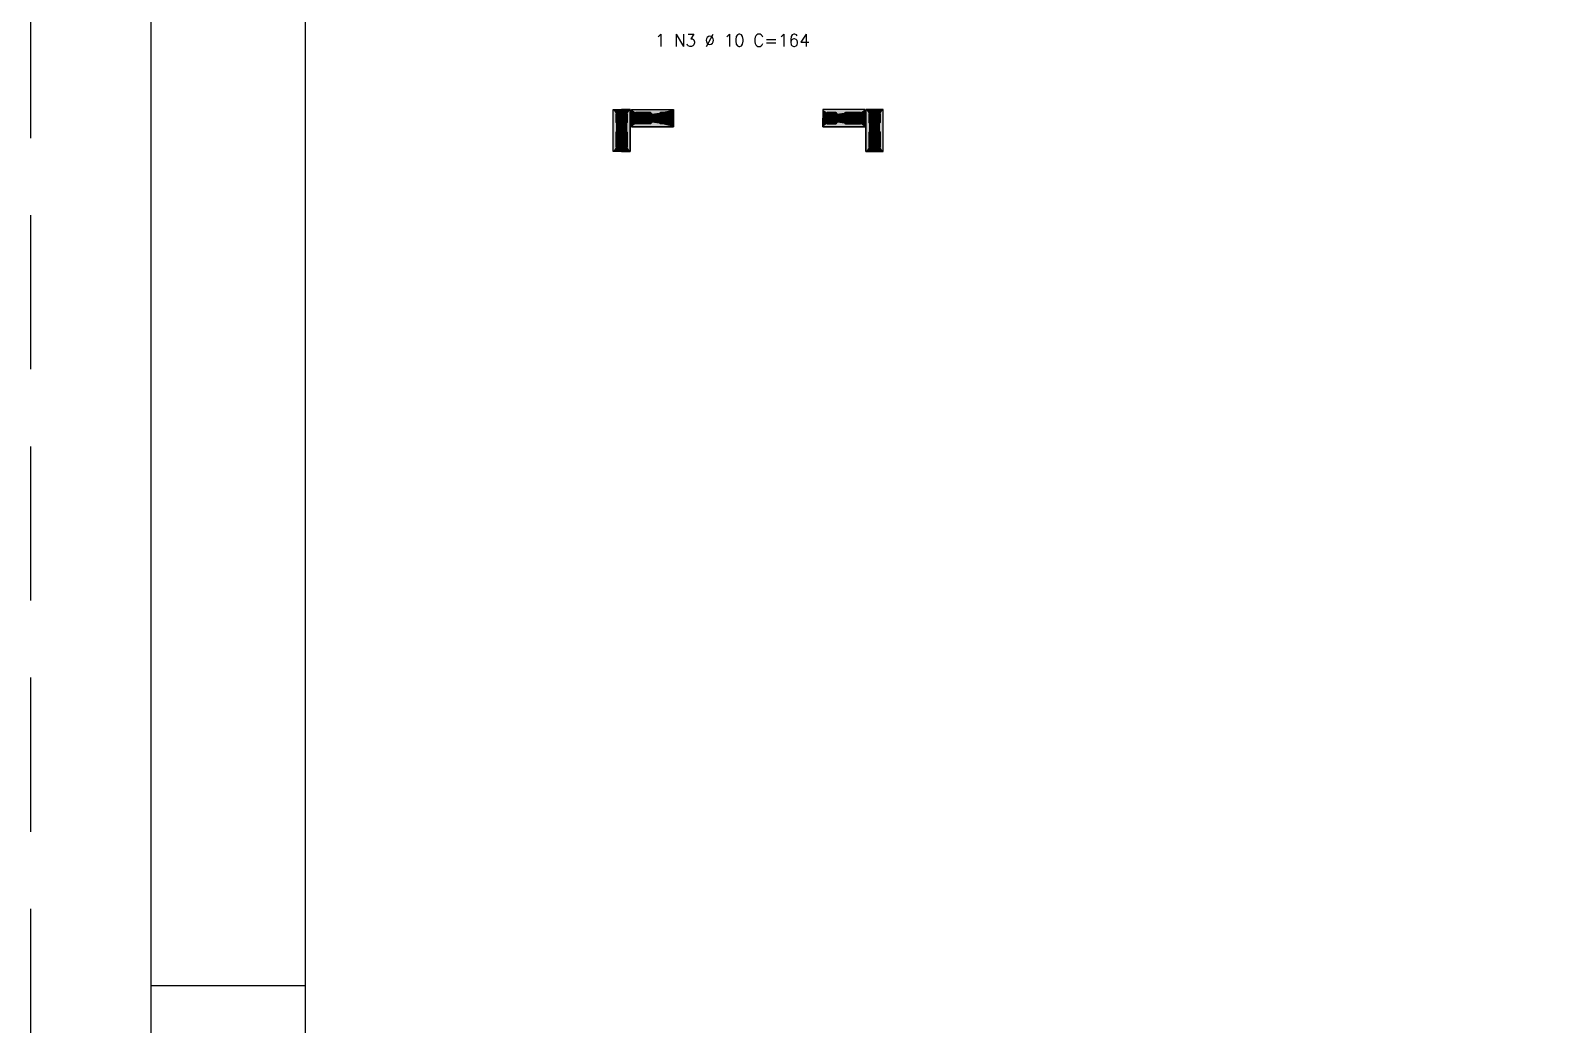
# Model space of a CAD drawing. Extents: x -1.9 to 86, y -1.6 to 60.9.
# Drawn here: x -1.95 to 22.83, y 29.07 to 45.19 of the extents above; entities that cross this region are included whole.
import ezdxf

# ---------------------------------------------------------------- set-up
doc = ezdxf.new("R2010")
doc.units = 0
doc.header["$MEASUREMENT"] = 0
doc.linetypes.add('HIDDEN', pattern=[0.375, 0.25, -0.125])
doc.layers.get('0').update_dxf_attribs({"linetype": 'CONTINUOUS'})
doc.layers.get('Defpoints').update_dxf_attribs({"linetype": 'CONTINUOUS'})
for name, color, linetype in [('ARQ_FOLHA', 7, 'CONTINUOUS'), ('PENA_01', 1, 'CONTINUOUS'), ('PENA_02', 2, 'CONTINUOUS'), ('PENA_03', 3, 'CONTINUOUS'), ('PENA_11', 252, 'CONTINUOUS'), ('PENA_21', 100, 'CONTINUOUS')]:
    doc.layers.add(name, color=color, linetype=linetype)
doc.styles.get("Standard").update_dxf_attribs({"font": 'ROMANS.SHX'})

# ---------------------------------------------------------------- blocks, each defined once
blk = doc.blocks.new('FOLHA A1 - 841 X 594')
at = {"layer": 'ARQ_FOLHA', "color": 1}
blk.add_line((-816, 297), (-841, 297), dxfattribs=at)
for points in [[(-841, 0), (0, 0), (0, 594), (-841, 594)], [(-816, 10), (-10, 10), (-10, 584), (-816, 584)]]:
    blk.add_lwpolyline(points, close=True, dxfattribs=at)
at = {"layer": 'Defpoints', "color": 8, "linetype": 'HIDDEN', "ltscale": 100}
blk.add_lwpolyline([(-860.5, 609.5), (-860.5, -15.5), (19.5, -15.5), (19.5, 609.5)], close=True, dxfattribs=at)
blk = doc.blocks.new('*U24')
blk.add_blockref('FOLHA A1 - 841 X 594', (0, 0))

msp = doc.modelspace()

# ---------------------------------------------------------------- linework, layer by layer
at = {"layer": 'PENA_01', "linetype": 'Continuous'}
for points in [[(7.722, 43.843), (7.722, 43.703), (7.702, 43.683), (7.562, 43.683), (7.542, 43.703), (7.542, 43.843), (7.562, 43.863), (7.702, 43.863), (7.722, 43.843)], [(8.102, 43.683), (7.862, 43.683), (7.842, 43.703), (7.842, 43.843), (7.862, 43.863), (8.102, 43.863), (8.122, 43.843), (8.122, 43.703), (8.102, 43.683)], [(8.402, 43.683), (8.262, 43.683), (8.242, 43.703), (8.242, 43.843), (8.262, 43.863), (8.402, 43.863), (8.422, 43.843), (8.422, 43.703), (8.402, 43.683)], [(10.962, 43.683), (11.102, 43.683), (11.122, 43.703), (11.122, 43.843), (11.102, 43.863), (10.962, 43.863), (10.942, 43.843), (10.942, 43.703), (10.962, 43.683)], [(11.262, 43.683), (11.502, 43.683), (11.522, 43.703), (11.522, 43.843), (11.502, 43.863), (11.262, 43.863), (11.242, 43.843), (11.242, 43.703), (11.262, 43.683)], [(11.642, 43.843), (11.642, 43.703), (11.662, 43.683), (11.802, 43.683), (11.822, 43.703), (11.822, 43.843), (11.802, 43.863), (11.662, 43.863), (11.642, 43.843)], [(7.722, 43.543), (7.722, 43.303), (7.702, 43.283), (7.562, 43.283), (7.542, 43.303), (7.542, 43.543), (7.562, 43.563), (7.702, 43.563), (7.722, 43.543)], [(11.642, 43.543), (11.642, 43.303), (11.662, 43.283), (11.802, 43.283), (11.822, 43.303), (11.822, 43.543), (11.802, 43.563), (11.662, 43.563), (11.642, 43.543)]]:
    msp.add_lwpolyline(points, dxfattribs=at)
at = {"layer": 'PENA_02', "linetype": 'Continuous'}
for points in [[(7.772, 43.913), (7.772, 43.233), (7.492, 43.233), (7.492, 43.913), (7.772, 43.913)], [(8.472, 43.633), (7.792, 43.633), (7.792, 43.913), (8.472, 43.913), (8.472, 43.633)], [(10.892, 43.633), (11.572, 43.633), (11.572, 43.913), (10.892, 43.913), (10.892, 43.633)], [(11.592, 43.913), (11.592, 43.233), (11.872, 43.233), (11.872, 43.913), (11.592, 43.913)]]:
    msp.add_lwpolyline(points, dxfattribs=at)
at = {"layer": 'PENA_03', "linetype": 'Continuous'}
for points in [[(7.722, 43.703), (7.702, 43.683), (7.562, 43.683), (7.542, 43.703), (7.542, 43.843), (7.562, 43.863), (7.702, 43.863), (7.722, 43.843), (7.722, 43.703)], [(8.122, 43.703), (8.102, 43.683), (7.862, 43.683), (7.842, 43.703), (7.842, 43.843), (7.862, 43.863), (8.102, 43.863), (8.122, 43.843), (8.122, 43.703)], [(8.422, 43.703), (8.402, 43.683), (8.262, 43.683), (8.242, 43.703), (8.242, 43.843), (8.262, 43.863), (8.402, 43.863), (8.422, 43.843), (8.422, 43.703)], [(11.122, 43.703), (11.102, 43.683), (10.962, 43.683), (10.942, 43.703), (10.942, 43.843), (10.962, 43.863), (11.102, 43.863), (11.122, 43.843), (11.122, 43.703)], [(11.522, 43.703), (11.502, 43.683), (11.262, 43.683), (11.242, 43.703), (11.242, 43.843), (11.262, 43.863), (11.502, 43.863), (11.522, 43.843), (11.522, 43.703)], [(11.822, 43.703), (11.802, 43.683), (11.662, 43.683), (11.642, 43.703), (11.642, 43.843), (11.662, 43.863), (11.802, 43.863), (11.822, 43.843), (11.822, 43.703)], [(7.562, 43.283), (7.542, 43.303), (7.542, 43.543), (7.562, 43.563), (7.702, 43.563), (7.722, 43.543), (7.722, 43.303), (7.702, 43.283), (7.562, 43.283)], [(11.662, 43.283), (11.642, 43.303), (11.642, 43.543), (11.662, 43.563), (11.802, 43.563), (11.822, 43.543), (11.822, 43.303), (11.802, 43.283), (11.662, 43.283)]]:
    msp.add_lwpolyline(points, dxfattribs=at)
for centre in [(7.632, 43.773), (7.982, 43.773), (8.332, 43.773), (11.032, 43.773), (11.382, 43.773), (11.732, 43.773), (7.632, 43.423), (11.732, 43.423)]:
    msp.add_circle(centre, 0.04, dxfattribs=at)
for points in [[(7.672, 43.773), (7.612, 43.807), (7.595, 43.786)], [(7.672, 43.773), (7.595, 43.786), (7.595, 43.759)], [(7.672, 43.773), (7.595, 43.759), (7.612, 43.738)], [(7.672, 43.773), (7.639, 43.812), (7.612, 43.807)], [(7.672, 43.773), (7.612, 43.738), (7.639, 43.733)], [(7.672, 43.773), (7.663, 43.799), (7.639, 43.812)], [(7.672, 43.773), (7.639, 43.733), (7.663, 43.747)], [(7.672, 43.773), (7.663, 43.747), (7.672, 43.773)], [(8.022, 43.773), (7.962, 43.807), (7.945, 43.786)], [(8.022, 43.773), (7.945, 43.786), (7.945, 43.759)], [(8.022, 43.773), (7.945, 43.759), (7.962, 43.738)], [(8.022, 43.773), (7.989, 43.812), (7.962, 43.807)], [(8.022, 43.773), (7.962, 43.738), (7.989, 43.733)], [(8.022, 43.773), (8.013, 43.799), (7.989, 43.812)], [(8.022, 43.773), (7.989, 43.733), (8.013, 43.747)], [(8.022, 43.773), (8.013, 43.747), (8.022, 43.773)], [(8.372, 43.773), (8.312, 43.807), (8.295, 43.786)], [(8.372, 43.773), (8.295, 43.786), (8.295, 43.759)], [(8.372, 43.773), (8.295, 43.759), (8.312, 43.738)], [(8.372, 43.773), (8.339, 43.812), (8.312, 43.807)], [(8.372, 43.773), (8.312, 43.738), (8.339, 43.733)], [(8.372, 43.773), (8.363, 43.799), (8.339, 43.812)], [(8.372, 43.773), (8.339, 43.733), (8.363, 43.747)], [(8.372, 43.773), (8.363, 43.747), (8.372, 43.773)], [(11.072, 43.773), (11.012, 43.807), (10.995, 43.786)], [(11.072, 43.773), (10.995, 43.786), (10.995, 43.759)], [(11.072, 43.773), (10.995, 43.759), (11.012, 43.738)], [(11.072, 43.773), (11.039, 43.812), (11.012, 43.807)], [(11.072, 43.773), (11.012, 43.738), (11.039, 43.733)], [(11.072, 43.773), (11.063, 43.799), (11.039, 43.812)], [(11.072, 43.773), (11.039, 43.733), (11.063, 43.747)], [(11.072, 43.773), (11.063, 43.747), (11.072, 43.773)], [(11.422, 43.773), (11.362, 43.807), (11.345, 43.786)], [(11.422, 43.773), (11.345, 43.786), (11.345, 43.759)], [(11.422, 43.773), (11.345, 43.759), (11.362, 43.738)], [(11.422, 43.773), (11.389, 43.812), (11.362, 43.807)], [(11.422, 43.773), (11.362, 43.738), (11.389, 43.733)], [(11.422, 43.773), (11.413, 43.799), (11.389, 43.812)], [(11.422, 43.773), (11.389, 43.733), (11.413, 43.747)], [(11.422, 43.773), (11.413, 43.747), (11.422, 43.773)], [(11.772, 43.773), (11.712, 43.807), (11.695, 43.786)], [(11.772, 43.773), (11.695, 43.786), (11.695, 43.759)], [(11.772, 43.773), (11.695, 43.759), (11.712, 43.738)], [(11.772, 43.773), (11.739, 43.812), (11.712, 43.807)], [(11.772, 43.773), (11.712, 43.738), (11.739, 43.733)], [(11.772, 43.773), (11.763, 43.799), (11.739, 43.812)], [(11.772, 43.773), (11.739, 43.733), (11.763, 43.747)], [(11.772, 43.773), (11.763, 43.747), (11.772, 43.773)], [(7.672, 43.423), (7.612, 43.457), (7.595, 43.436)], [(7.672, 43.423), (7.595, 43.436), (7.595, 43.409)], [(7.672, 43.423), (7.595, 43.409), (7.612, 43.388)], [(7.672, 43.423), (7.639, 43.462), (7.612, 43.457)], [(7.672, 43.423), (7.612, 43.388), (7.639, 43.383)], [(7.672, 43.423), (7.663, 43.449), (7.639, 43.462)], [(7.672, 43.423), (7.639, 43.383), (7.663, 43.397)], [(7.672, 43.423), (7.663, 43.397), (7.672, 43.423)], [(11.772, 43.423), (11.712, 43.457), (11.695, 43.436)], [(11.772, 43.423), (11.695, 43.436), (11.695, 43.409)], [(11.772, 43.423), (11.695, 43.409), (11.712, 43.388)], [(11.772, 43.423), (11.739, 43.462), (11.712, 43.457)], [(11.772, 43.423), (11.712, 43.388), (11.739, 43.383)], [(11.772, 43.423), (11.763, 43.449), (11.739, 43.462)], [(11.772, 43.423), (11.739, 43.383), (11.763, 43.397)], [(11.772, 43.423), (11.763, 43.397), (11.772, 43.423)]]:
    msp.add_solid(points, dxfattribs=at)
at = {"layer": 'PENA_11', "linetype": 'Continuous'}
for points in [[(7.722, 43.703), (7.542, 43.843), (7.562, 43.863)], [(7.722, 43.703), (7.542, 43.703), (7.542, 43.843)], [(7.722, 43.703), (7.562, 43.683), (7.542, 43.703)], [(7.722, 43.703), (7.562, 43.863), (7.702, 43.863)], [(7.722, 43.703), (7.702, 43.683), (7.562, 43.683)], [(7.722, 43.703), (7.702, 43.863), (7.722, 43.843)], [(7.722, 43.703), (7.722, 43.843), (7.722, 43.703)], [(8.122, 43.703), (7.842, 43.843), (7.862, 43.863)], [(8.122, 43.703), (7.842, 43.703), (7.842, 43.843)], [(8.122, 43.703), (7.862, 43.683), (7.842, 43.703)], [(8.122, 43.703), (7.862, 43.863), (8.102, 43.863)], [(8.122, 43.703), (8.102, 43.683), (7.862, 43.683)], [(8.122, 43.703), (8.102, 43.863), (8.122, 43.843)], [(8.122, 43.703), (8.122, 43.843), (8.122, 43.703)], [(8.422, 43.703), (8.242, 43.843), (8.262, 43.863)], [(8.422, 43.703), (8.242, 43.703), (8.242, 43.843)], [(8.422, 43.703), (8.262, 43.683), (8.242, 43.703)], [(8.422, 43.703), (8.262, 43.863), (8.402, 43.863)], [(8.422, 43.703), (8.402, 43.683), (8.262, 43.683)], [(8.422, 43.703), (8.402, 43.863), (8.422, 43.843)], [(8.422, 43.703), (8.422, 43.843), (8.422, 43.703)], [(11.122, 43.703), (10.942, 43.843), (10.962, 43.863)], [(11.122, 43.703), (10.942, 43.703), (10.942, 43.843)], [(11.122, 43.703), (10.962, 43.683), (10.942, 43.703)], [(11.122, 43.703), (10.962, 43.863), (11.102, 43.863)], [(11.122, 43.703), (11.102, 43.683), (10.962, 43.683)], [(11.122, 43.703), (11.102, 43.863), (11.122, 43.843)], [(11.122, 43.703), (11.122, 43.843), (11.122, 43.703)], [(11.522, 43.703), (11.242, 43.843), (11.262, 43.863)], [(11.522, 43.703), (11.242, 43.703), (11.242, 43.843)], [(11.522, 43.703), (11.262, 43.683), (11.242, 43.703)], [(11.522, 43.703), (11.262, 43.863), (11.502, 43.863)], [(11.522, 43.703), (11.502, 43.683), (11.262, 43.683)], [(11.522, 43.703), (11.502, 43.863), (11.522, 43.843)], [(11.522, 43.703), (11.522, 43.843), (11.522, 43.703)], [(11.822, 43.703), (11.642, 43.843), (11.662, 43.863)], [(11.822, 43.703), (11.642, 43.703), (11.642, 43.843)], [(11.822, 43.703), (11.662, 43.683), (11.642, 43.703)], [(11.822, 43.703), (11.662, 43.863), (11.802, 43.863)], [(11.822, 43.703), (11.802, 43.683), (11.662, 43.683)], [(11.822, 43.703), (11.802, 43.863), (11.822, 43.843)], [(11.822, 43.703), (11.822, 43.843), (11.822, 43.703)], [(7.562, 43.283), (7.542, 43.543), (7.562, 43.563)], [(7.562, 43.283), (7.542, 43.303), (7.542, 43.543)], [(7.562, 43.283), (7.562, 43.563), (7.702, 43.563)], [(7.562, 43.283), (7.702, 43.563), (7.722, 43.543)], [(7.562, 43.283), (7.722, 43.543), (7.722, 43.303)], [(11.662, 43.283), (11.642, 43.543), (11.662, 43.563)], [(11.662, 43.283), (11.642, 43.303), (11.642, 43.543)], [(11.662, 43.283), (11.662, 43.563), (11.802, 43.563)], [(11.662, 43.283), (11.802, 43.563), (11.822, 43.543)], [(11.662, 43.283), (11.822, 43.543), (11.822, 43.303)], [(7.562, 43.283), (7.722, 43.303), (7.702, 43.283)], [(7.562, 43.283), (7.702, 43.283), (7.562, 43.283)], [(11.662, 43.283), (11.822, 43.303), (11.802, 43.283)], [(11.662, 43.283), (11.802, 43.283), (11.662, 43.283)]]:
    msp.add_solid(points, dxfattribs=at)
at = {"layer": 'PENA_21', "linetype": 'Continuous'}
for points in [[(7.632, 43.913), (7.632, 43.863), (7.562, 43.863), (7.542, 43.843), (7.542, 43.703), (7.562, 43.683), (7.632, 43.683), (7.632, 43.563), (7.562, 43.563), (7.542, 43.543), (7.542, 43.303), (7.562, 43.283), (7.632, 43.283), (7.632, 43.233), (7.492, 43.233), (7.492, 43.913), (7.632, 43.913)], [(7.632, 43.913), (7.632, 43.863), (7.702, 43.863), (7.722, 43.843), (7.722, 43.703), (7.702, 43.683), (7.632, 43.683), (7.632, 43.563), (7.702, 43.563), (7.722, 43.543), (7.722, 43.303), (7.702, 43.283), (7.632, 43.283), (7.632, 43.233), (7.772, 43.233), (7.772, 43.913), (7.632, 43.913)], [(8.472, 43.773), (8.422, 43.773), (8.422, 43.843), (8.402, 43.863), (8.262, 43.863), (8.242, 43.843), (8.242, 43.773), (8.122, 43.773), (8.122, 43.843), (8.102, 43.863), (7.862, 43.863), (7.842, 43.843), (7.842, 43.773), (7.792, 43.773), (7.792, 43.913), (8.472, 43.913), (8.472, 43.773)], [(10.892, 43.773), (10.942, 43.773), (10.942, 43.843), (10.962, 43.863), (11.102, 43.863), (11.122, 43.843), (11.122, 43.773), (11.242, 43.773), (11.242, 43.843), (11.262, 43.863), (11.502, 43.863), (11.522, 43.843), (11.522, 43.773), (11.572, 43.773), (11.572, 43.913), (10.892, 43.913), (10.892, 43.773)], [(11.732, 43.913), (11.732, 43.863), (11.662, 43.863), (11.642, 43.843), (11.642, 43.703), (11.662, 43.683), (11.732, 43.683), (11.732, 43.563), (11.662, 43.563), (11.642, 43.543), (11.642, 43.303), (11.662, 43.283), (11.732, 43.283), (11.732, 43.233), (11.592, 43.233), (11.592, 43.913), (11.732, 43.913)], [(11.732, 43.913), (11.732, 43.863), (11.802, 43.863), (11.822, 43.843), (11.822, 43.703), (11.802, 43.683), (11.732, 43.683), (11.732, 43.563), (11.802, 43.563), (11.822, 43.543), (11.822, 43.303), (11.802, 43.283), (11.732, 43.283), (11.732, 43.233), (11.872, 43.233), (11.872, 43.913), (11.732, 43.913)], [(8.472, 43.773), (8.422, 43.773), (8.422, 43.703), (8.402, 43.683), (8.262, 43.683), (8.242, 43.703), (8.242, 43.773), (8.122, 43.773), (8.122, 43.703), (8.102, 43.683), (7.862, 43.683), (7.842, 43.703), (7.842, 43.773), (7.792, 43.773), (7.792, 43.633), (8.472, 43.633), (8.472, 43.773)], [(10.892, 43.773), (10.942, 43.773), (10.942, 43.703), (10.962, 43.683), (11.102, 43.683), (11.122, 43.703), (11.122, 43.773), (11.242, 43.773), (11.242, 43.703), (11.262, 43.683), (11.502, 43.683), (11.522, 43.703), (11.522, 43.773), (11.572, 43.773), (11.572, 43.633), (10.892, 43.633), (10.892, 43.773)]]:
    msp.add_lwpolyline(points, dxfattribs=at)
for points in [[(7.562, 43.863), (7.542, 43.843), (7.492, 43.913)], [(7.562, 43.863), (7.492, 43.913), (7.632, 43.913)], [(7.492, 43.913), (7.542, 43.843), (7.492, 43.233)], [(7.562, 43.863), (7.632, 43.913), (7.632, 43.863)], [(7.772, 43.913), (7.632, 43.913), (7.702, 43.863)], [(7.702, 43.863), (7.632, 43.913), (7.632, 43.863)], [(7.722, 43.843), (7.772, 43.913), (7.702, 43.863)], [(7.772, 43.233), (7.772, 43.913), (7.722, 43.843)], [(8.472, 43.913), (7.862, 43.863), (7.792, 43.913)], [(7.862, 43.863), (7.842, 43.843), (7.792, 43.913)], [(7.792, 43.913), (7.842, 43.843), (7.792, 43.773)], [(8.102, 43.863), (7.862, 43.863), (8.472, 43.913)], [(8.122, 43.843), (8.102, 43.863), (8.472, 43.913)], [(8.472, 43.913), (8.262, 43.863), (8.122, 43.843)], [(8.472, 43.913), (8.402, 43.863), (8.262, 43.863)], [(8.472, 43.913), (8.422, 43.843), (8.402, 43.863)], [(8.472, 43.913), (8.472, 43.773), (8.422, 43.773)], [(8.472, 43.913), (8.422, 43.773), (8.422, 43.843)], [(11.572, 43.913), (10.892, 43.913), (10.962, 43.863)], [(10.892, 43.913), (10.892, 43.773), (10.942, 43.773)], [(10.892, 43.913), (10.942, 43.773), (10.942, 43.843)], [(10.892, 43.913), (10.942, 43.843), (10.962, 43.863)], [(11.572, 43.913), (10.962, 43.863), (11.102, 43.863)], [(11.572, 43.913), (11.102, 43.863), (11.122, 43.843)], [(11.572, 43.913), (11.122, 43.843), (11.262, 43.863)], [(11.572, 43.913), (11.262, 43.863), (11.502, 43.863)], [(11.572, 43.913), (11.502, 43.863), (11.522, 43.843)], [(11.572, 43.913), (11.522, 43.843), (11.572, 43.773)], [(11.662, 43.863), (11.642, 43.843), (11.592, 43.913)], [(11.662, 43.863), (11.592, 43.913), (11.732, 43.913)], [(11.592, 43.913), (11.642, 43.843), (11.592, 43.233)], [(11.662, 43.863), (11.732, 43.913), (11.732, 43.863)], [(11.872, 43.913), (11.732, 43.913), (11.802, 43.863)], [(11.802, 43.863), (11.732, 43.913), (11.732, 43.863)], [(11.822, 43.843), (11.872, 43.913), (11.802, 43.863)], [(11.872, 43.233), (11.872, 43.913), (11.822, 43.843)], [(7.492, 43.233), (7.542, 43.843), (7.542, 43.303)], [(7.542, 43.303), (7.542, 43.843), (7.542, 43.703)], [(7.542, 43.303), (7.542, 43.543), (7.542, 43.703)], [(7.562, 43.683), (7.542, 43.543), (7.542, 43.703)], [(7.562, 43.683), (7.562, 43.563), (7.542, 43.543)], [(7.632, 43.683), (7.562, 43.563), (7.562, 43.683)], [(7.632, 43.683), (7.632, 43.563), (7.562, 43.563)], [(7.632, 43.683), (7.702, 43.563), (7.702, 43.683)], [(7.632, 43.683), (7.632, 43.563), (7.702, 43.563)], [(7.702, 43.683), (7.722, 43.543), (7.722, 43.703)], [(7.702, 43.563), (7.722, 43.543), (7.702, 43.683)], [(7.722, 43.703), (7.772, 43.233), (7.722, 43.843)], [(7.722, 43.543), (7.772, 43.233), (7.722, 43.703)], [(7.842, 43.843), (7.842, 43.773), (7.792, 43.773)], [(7.792, 43.633), (7.842, 43.703), (7.792, 43.773)], [(7.842, 43.703), (7.842, 43.773), (7.792, 43.773)], [(7.862, 43.683), (7.842, 43.703), (7.792, 43.633)], [(8.472, 43.633), (7.862, 43.683), (7.792, 43.633)], [(8.102, 43.683), (7.862, 43.683), (8.472, 43.633)], [(8.122, 43.703), (8.102, 43.683), (8.472, 43.633)], [(8.122, 43.773), (8.122, 43.843), (8.262, 43.863)], [(8.122, 43.773), (8.262, 43.863), (8.242, 43.843)], [(8.122, 43.773), (8.242, 43.843), (8.242, 43.773)], [(8.122, 43.773), (8.122, 43.703), (8.262, 43.683)], [(8.122, 43.773), (8.262, 43.683), (8.242, 43.703)], [(8.122, 43.773), (8.242, 43.703), (8.242, 43.773)], [(8.472, 43.633), (8.262, 43.683), (8.122, 43.703)], [(8.472, 43.633), (8.402, 43.683), (8.262, 43.683)], [(8.472, 43.633), (8.422, 43.703), (8.402, 43.683)], [(8.472, 43.633), (8.472, 43.773), (8.422, 43.773)], [(8.472, 43.633), (8.422, 43.773), (8.422, 43.703)], [(10.892, 43.633), (10.892, 43.773), (10.942, 43.773)], [(10.892, 43.633), (10.942, 43.773), (10.942, 43.703)], [(10.892, 43.633), (10.942, 43.703), (10.962, 43.683)], [(11.572, 43.633), (10.892, 43.633), (10.962, 43.683)], [(11.572, 43.633), (10.962, 43.683), (11.102, 43.683)], [(11.572, 43.633), (11.102, 43.683), (11.122, 43.703)], [(11.122, 43.843), (11.242, 43.843), (11.262, 43.863)], [(11.122, 43.843), (11.122, 43.773), (11.242, 43.773)], [(11.122, 43.843), (11.242, 43.773), (11.242, 43.843)], [(11.122, 43.703), (11.122, 43.773), (11.242, 43.773)], [(11.122, 43.703), (11.242, 43.773), (11.242, 43.703)], [(11.572, 43.633), (11.122, 43.703), (11.262, 43.683)], [(11.122, 43.703), (11.242, 43.703), (11.262, 43.683)], [(11.572, 43.633), (11.262, 43.683), (11.502, 43.683)], [(11.572, 43.633), (11.502, 43.683), (11.522, 43.703)], [(11.572, 43.773), (11.522, 43.843), (11.522, 43.773)], [(11.572, 43.633), (11.522, 43.703), (11.572, 43.773)], [(11.572, 43.773), (11.522, 43.703), (11.522, 43.773)], [(11.592, 43.233), (11.642, 43.843), (11.642, 43.303)], [(11.642, 43.303), (11.642, 43.843), (11.642, 43.703)], [(11.642, 43.303), (11.642, 43.543), (11.642, 43.703)], [(11.662, 43.683), (11.642, 43.543), (11.642, 43.703)], [(11.662, 43.683), (11.662, 43.563), (11.642, 43.543)], [(11.732, 43.683), (11.662, 43.563), (11.662, 43.683)], [(11.732, 43.683), (11.732, 43.563), (11.662, 43.563)], [(11.732, 43.683), (11.802, 43.563), (11.802, 43.683)], [(11.732, 43.683), (11.732, 43.563), (11.802, 43.563)], [(11.802, 43.683), (11.822, 43.543), (11.822, 43.703)], [(11.802, 43.563), (11.822, 43.543), (11.802, 43.683)], [(11.822, 43.703), (11.872, 43.233), (11.822, 43.843)], [(11.822, 43.543), (11.872, 43.233), (11.822, 43.703)], [(7.722, 43.543), (7.722, 43.303), (7.772, 43.233)], [(11.822, 43.543), (11.822, 43.303), (11.872, 43.233)], [(7.562, 43.283), (7.492, 43.233), (7.542, 43.303)], [(7.632, 43.233), (7.492, 43.233), (7.562, 43.283)], [(7.632, 43.283), (7.632, 43.233), (7.562, 43.283)], [(7.702, 43.283), (7.632, 43.283), (7.772, 43.233)], [(7.632, 43.283), (7.632, 43.233), (7.772, 43.233)], [(7.722, 43.303), (7.702, 43.283), (7.772, 43.233)], [(11.662, 43.283), (11.592, 43.233), (11.642, 43.303)], [(11.732, 43.233), (11.592, 43.233), (11.662, 43.283)], [(11.732, 43.283), (11.732, 43.233), (11.662, 43.283)], [(11.802, 43.283), (11.732, 43.283), (11.872, 43.233)], [(11.732, 43.283), (11.732, 43.233), (11.872, 43.233)], [(11.822, 43.303), (11.802, 43.283), (11.872, 43.233)]]:
    msp.add_solid(points, dxfattribs=at)

# ---------------------------------------------------------------- block references
at = {"xscale": 0.09999999999999938, "yscale": 0.09999999999999938, "zscale": 0.09999999999999938}
msp.add_blockref('*U24', (84.1, 0), dxfattribs=at)

# ---------------------------------------------------------------- texts
at = {"layer": 'PENA_03', "linetype": 'Continuous'}
msp.add_text('1 N3 %%c 10 C=164', height=0.2, dxfattribs=at).set_placement((8.17, 44.936))

doc.saveas('drawing.dxf')
